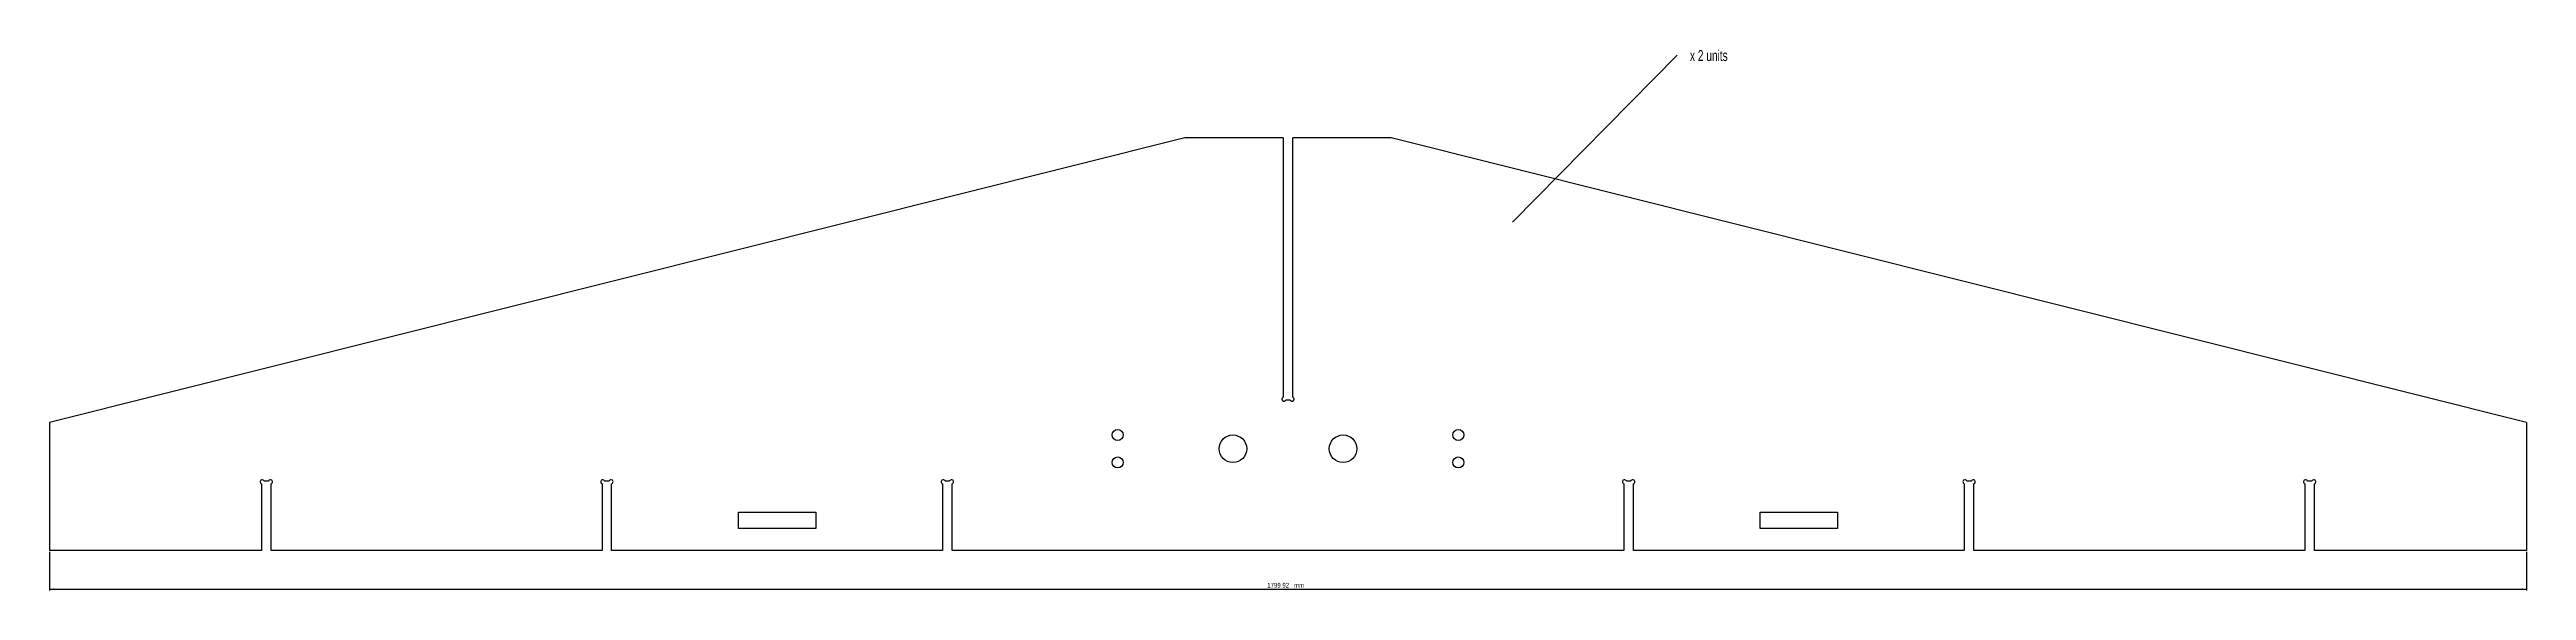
# Model space of a CAD drawing. Header units: millimetres. Extents: x 77 to 1877, y 64 to 457.
import ezdxf

# ---------------------------------------------------------------- set-up
doc = ezdxf.new("R2010")
doc.units = ezdxf.units.MM
doc.layers.add('DEFAULT', color=7, linetype='Continuous')
doc.styles.add('SLDTEXTSTYLE0', font='TXT', dxfattribs={"width": 0.75})
doc.styles.add('SLDTEXTSTYLE1', font='TXT', dxfattribs={"width": 0.694444})
doc.dimstyles.new('SLDDIMSTYLE0', dxfattribs={"dimtxt": 3.5, "dimasz": 3.302, "dimexe": 0, "dimexo": 0.0625, "dimgap": 0.875, "dimtad": 1, "dimrnd": 1e-09, "dimzin": 12, "dimdsep": 46, "dimtxsty": 'SLDTEXTSTYLE0', "dimsah": 1, "dimcen": 0.09, "dimadec": 0, "dimazin": 3, "dimtfac": 1, "dimtofl": 0, "dimtmove": 0, "dimatfit": 3, "dimfxl": 1, "dimfrac": 2, "dimtolj": 1, "dimtzin": 12, "dimarcsym": 0})
doc.dimstyles.new('SLDDIMSTYLE1', dxfattribs={"dimtxt": 0.18, "dimasz": 1.016, "dimexe": 0, "dimexo": 0.0625, "dimgap": 0, "dimtad": 0, "dimtih": 1, "dimtoh": 1, "dimdec": 0, "dimrnd": 1e-09, "dimzin": 0, "dimdsep": 46, "dimtxsty": 'Standard', "dimblk1": 'DOT', "dimblk2": 'DOT', "dimsah": 1, "dimcen": 0.09, "dimadec": 0, "dimazin": 0, "dimtfac": 1.016, "dimtdec": 0, "dimtofl": 0, "dimtmove": 0, "dimatfit": 3, "dimldrblk": 'DOT', "dimfxl": 1, "dimfrac": 2, "dimtolj": 1, "dimtzin": 0, "dimarcsym": 0})

# ---------------------------------------------------------------- blocks, each defined once
blk = doc.blocks.new('_D')
at = {"layer": 'DEFAULT'}
for p, q in [((77, 91.9), (77, 63.9)), ((1876.9, 91.9), (1876.9, 63.9)), ((77, 64.9), (1876.9, 64.9))]:
    blk.add_line(p, q, dxfattribs=at)
for points in [[(77, 64.9), (80.3, 64.4), (80.3, 65.4)], [(1876.9, 64.9), (1873.6, 65.4), (1873.6, 64.4)]]:
    blk.add_solid(points, dxfattribs=at)
at = {"layer": 'DEFAULT', "char_height": 3.5, "attachment_point": 1, "style": 'SLDTEXTSTYLE0'}
for s, insert in [('1799.92', (961.9, 69.4)), ('mm', (981.4, 69.4))]:
    blk.add_mtext(s, dxfattribs=dict(at, insert=insert))
blk = doc.blocks.new('SW_NOTE_0')
at = {"layer": 'DEFAULT', "color": 0, "insert": (23.1, 3.8), "char_height": 7.94, "attachment_point": 2, "style": 'SLDTEXTSTYLE1'}
blk.add_mtext('x 2 units', dxfattribs=at)
blk = doc.blocks.new('_Dot')
at = {"color": 0, "linetype": 'ByBlock', "lineweight": -2}
blk.add_line((-0.5, 0), (-1, 0), dxfattribs=at)
at = {"color": 0, "linetype": 'ByBlock', "const_width": 0.5}
blk.add_lwpolyline([(-0.25, 0, 1), (0.25, 0, 1)], format="xyb", close=True, dxfattribs=at)

msp = doc.modelspace()

# ---------------------------------------------------------------- linework, layer by layer
at = {"color": 7, "linetype": 'Continuous', "lineweight": 25}
for p, q in [((901.968, 392.877), (77.008, 185.968)), ((973.468, 392.877), (901.968, 392.877)), ((973.468, 392.877), (973.468, 204.291)), ((980.468, 204.291), (980.468, 392.877)), ((1051.968, 392.877), (980.468, 392.877)), ((1876.927, 185.968), (1051.968, 392.877)), ((975.382, 202.377), (978.553, 202.377)), ((77.008, 185.968), (77.008, 92.877)), ((1876.927, 185.968), (1876.927, 92.877)), ((231.006, 141.462), (231.006, 92.877)), ((236.091, 143.377), (232.92, 143.377)), ((238.006, 92.877), (238.006, 141.462)), ((478.493, 141.462), (478.493, 92.877)), ((483.579, 143.377), (480.407, 143.377)), ((485.493, 92.877), (485.493, 141.462)), ((725.98, 141.462), (725.98, 92.877)), ((731.066, 143.377), (727.894, 143.377)), ((732.98, 92.877), (732.98, 141.462)), ((1220.955, 141.462), (1220.955, 92.877)), ((1226.041, 143.377), (1222.869, 143.377)), ((1227.955, 92.877), (1227.955, 141.462)), ((1468.442, 141.462), (1468.442, 92.877)), ((1473.528, 143.377), (1470.357, 143.377)), ((1475.442, 92.877), (1475.442, 141.462)), ((1715.93, 141.462), (1715.93, 92.877)), ((1721.016, 143.377), (1717.844, 143.377)), ((1722.93, 92.877), (1722.93, 141.462)), ((577.737, 120.877), (633.737, 120.877)), ((577.737, 108.877), (577.737, 120.877)), ((633.737, 108.877), (577.737, 108.877)), ((633.737, 120.877), (633.737, 108.877)), ((1320.199, 120.877), (1376.199, 120.877)), ((1320.199, 108.877), (1320.199, 120.877)), ((1376.199, 108.877), (1320.199, 108.877)), ((1376.199, 120.877), (1376.199, 108.877)), ((231.006, 92.877), (77.008, 92.877)), ((478.493, 92.877), (238.006, 92.877)), ((725.98, 92.877), (485.493, 92.877)), ((1220.955, 92.877), (732.98, 92.877)), ((1468.442, 92.877), (1227.955, 92.877)), ((1715.93, 92.877), (1475.442, 92.877)), ((1876.927, 92.877), (1722.93, 92.877))]:
    msp.add_line(p, q, dxfattribs=at)
for centre, radius in [((853.224, 176.877), 4), ((1100.711, 176.877), 4), ((936.968, 166.877), 10), ((1016.968, 166.877), 10), ((853.224, 156.877), 4), ((1100.711, 156.877), 4)]:
    msp.add_circle(centre, radius, dxfattribs=at)
for centre, start, end in [((973.968, 202.877), 109.471221, 340.528779), ((979.968, 202.877), 199.471221, 70.528779), ((231.506, 142.877), 19.471221, 250.528779), ((237.506, 142.877), 289.471221, 160.528779), ((478.993, 142.877), 19.471221, 250.528779), ((484.993, 142.877), 289.471221, 160.528779), ((726.48, 142.877), 19.471221, 250.528779), ((732.48, 142.877), 289.471221, 160.528779), ((1221.455, 142.877), 19.471221, 250.528779), ((1227.455, 142.877), 289.471221, 160.528779), ((1468.942, 142.877), 19.471221, 250.528779), ((1474.942, 142.877), 289.471221, 160.528779), ((1716.43, 142.877), 19.471221, 250.528779), ((1722.43, 142.877), 289.471221, 160.528779)]:
    msp.add_arc(centre, 1.5, start, end, dxfattribs=at)

# ---------------------------------------------------------------- block references
at = {"layer": 'DEFAULT'}
msp.add_blockref('SW_NOTE_0', (1259.674, 452.775), dxfattribs=at)

# ---------------------------------------------------------------- dimensions: what is measured, and where the dimension line sits
dim = msp.add_linear_dim(base=(1876.927, 64.877), p1=(77.008, 92.877), p2=(1876.927, 92.877), text='<>  mm', dimstyle='SLDDIMSTYLE0', dxfattribs=at)
dim.commit()
dim.dimension.update_dxf_attribs({"geometry": '_D', "text_midpoint": (975.993, 64.877), "dimtype": 160})

# ---------------------------------------------------------------- leaders
msp.add_leader([(1140.332, 331.741), (1259.674, 452.775)], dimstyle='SLDDIMSTYLE1', dxfattribs=at)

doc.saveas('drawing.dxf')
